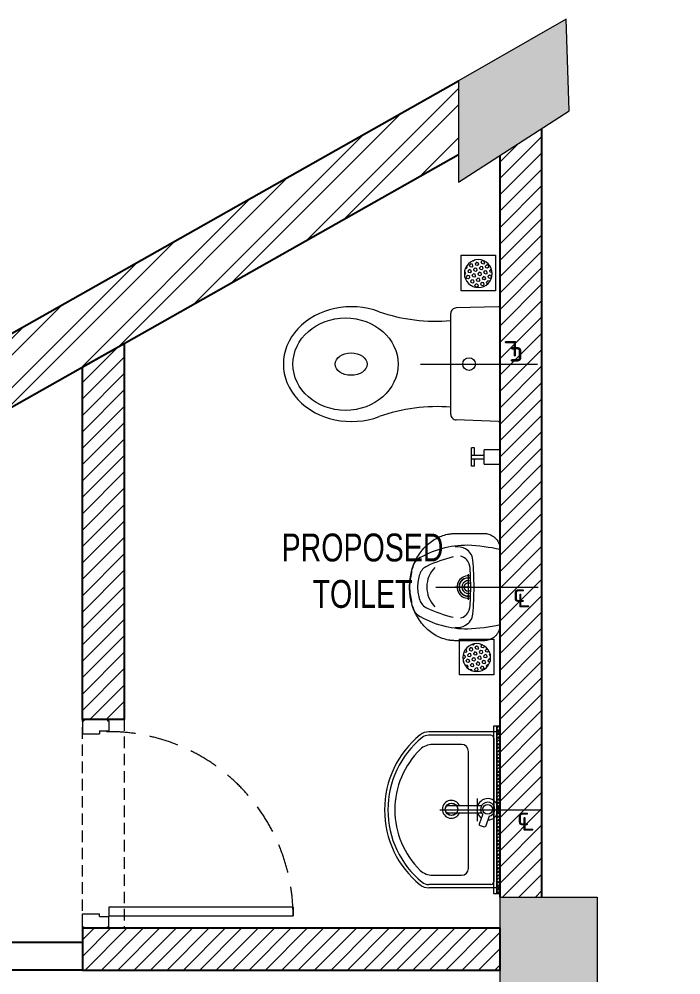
# Model space of a CAD drawing. Header units: feet. Extents: x 3163340 to 3169606, y -5539336 to -5517086.
# Drawn here: x 3167230 to 3169606, y -5520517 to -5517086 of the extents above; entities that cross this region are included whole.
import ezdxf

# ---------------------------------------------------------------- set-up
doc = ezdxf.new("R2010")
doc.units = ezdxf.units.FT
doc.header["$LTSCALE"] = 33
doc.header["$MEASUREMENT"] = 0
for name, pattern in [('a_p6_plan_L18$0$HIDDEN', [0.375, 0.25, -0.125]), ('CENTER', [2, 1.25, -0.25, 0.25, -0.25]), ('DOT2', [0.125, 0, -0.125]), ('HIDDEN', [9.524999999999995, 6.349999999999997, -3.174999999999998]), ('HIDDEN2', [4.7624999999999975, 3.174999999999998, -1.587499999999999])]:
    doc.linetypes.add(name, pattern=pattern)
for name, color, linetype, lineweight in [('A-COL', 243, 'Continuous', 9), ('centerline-toilets', 2, 'CENTER', 13), ('column hatch', 5, 'Continuous', 0), ('Door', 2, 'Continuous', 13), ('ele', 252, 'Continuous', 13), ('Fhitting', 152, 'Continuous', 30), ('LENS-DOOR', 34, 'Continuous', 20), ('LENS-PARTITION', 21, 'Continuous', 25), ('LENS-TEXT', 31, 'Continuous', 5), ('LENS_CURTAIN', 5, 'a_p6_plan_L18$0$HIDDEN', 9), ('LENS_DIMENSION', 193, 'Continuous', 0), ('LN-HATCH', 251, 'Continuous', 0), ('Mirror', 150, 'Continuous', 20), ('Panelling', 65, 'Continuous', 18), ('PARTITION', 22, 'Continuous', 30), ('Toilet', 5, 'Continuous', 9)]:
    doc.layers.add(name, color=color, linetype=linetype, lineweight=lineweight)
doc.layers.add('A-WALL', color=1, linetype='Continuous')
doc.styles.add('LK TXT', font='GILC____.TTF', dxfattribs={"height": 100})
doc.styles.get("Standard").update_dxf_attribs({"font": 'GILC____.TTF'})

# ---------------------------------------------------------------- blocks, each defined once
blk = doc.blocks.new('*U52')
at = {"layer": 'LENS-DOOR'}
for p, q in [((547491.5340860758, 1778573.7924707), (547491.5340860654, 1779235.250802659)), ((547522.7840860706, 1779235.250802672), (547491.5340860654, 1779235.250802659)), ((547522.7840860706, 1779235.250802672), (547522.7840860625, 1778573.792470713)), ((547452.4715860506, 1778573.792470734), (547488.929919404, 1778573.7924707)), ((547452.4715860599, 1778568.584137381), (547452.4715860506, 1778573.792470734)), ((547488.9299194126, 1778539.938304102), (547488.929919404, 1778573.7924707)), ((547522.7840860625, 1778573.792470713), (547491.5340860758, 1778573.7924707)), ((548192.0549194084, 1778573.792470735), (548155.5965860643, 1778573.792470727)), ((548155.5965860774, 1778539.938304124), (548155.5965860643, 1778573.792470727)), ((548192.0549194129, 1778568.584137382), (548192.0549194084, 1778573.792470735)), ((547447.2632527373, 1778568.584137381), (547452.4715860599, 1778568.584137381)), ((547447.263252747, 1778484.134138706), (547447.2632527373, 1778568.584137381)), ((547488.9299194126, 1778539.938304102), (547499.3465860788, 1778539.938304074)), ((547499.3465860634, 1778478.925805334), (547499.3465860788, 1778539.938304074)), ((548145.1799194077, 1778478.925805379), (548145.1799194067, 1778539.938304106)), ((548155.5965860774, 1778539.938304124), (548145.1799194067, 1778539.938304106)), ((548197.2632527284, 1778568.584137405), (548192.0549194129, 1778568.584137382)), ((548197.2632527498, 1778484.134138698), (548197.2632527284, 1778568.584137405)), ((547447.263252747, 1778484.134138706), (547452.4715860719, 1778484.134138706)), ((547452.4715860719, 1778478.925805353), (547452.4715860719, 1778484.134138706)), ((547452.4715860719, 1778478.925805353), (547499.3465860634, 1778478.925805334)), ((548192.0549194086, 1778478.925805388), (548145.1799194077, 1778478.925805379)), ((548192.0549194086, 1778478.925805388), (548192.0549194086, 1778484.134138698)), ((548197.2632527498, 1778484.134138698), (548192.0549194086, 1778484.134138698))]:
    blk.add_line(p, q, dxfattribs=at)
at = {"layer": 'LENS-DOOR', "color": 7, "linetype": 'HIDDEN2', "extrusion": (0, 0, -1)}
blk.add_ellipse((547491.5340860758, 1778573.7924707), major_axis=(661.4583333296116, 0.0034430872082032), ratio=0.9999999979146821, start_param=-1.570791121506941, end_param=0.0512086788949202, dxfattribs=at)
blk = doc.blocks.new('DLF-RSP-AR-CD-DWG-4DT-3113$0$X-TYPICAL TOILET UPPER FLOORS - 02$0$urinals')
at = {"layer": 'Toilet'}
for p, q in [((-4.5475e-12, -15.56661428403458), (-4.5475e-12, 8.286377168158651)), ((-46.09715475669872, -115.0000000000218), (46.09715475669327, -115.0000000000218)), ((-2.7285e-12, -105.4429753783333), (-2.7285e-12, -161.0971547567169))]:
    blk.add_line(p, q, dxfattribs=at)
blk.add_lwpolyline([(134.9999999999991, 0), (-134.9999999999991, 0, 0.0369487664006767), (-149.9999999999982, -116.1503670555612, 0.1380941034158666), (-99.77423321075003, -297.0872948749238, 0.2217213641091726), (-52.01775628641091, -317.8890631478586, 0.0626559245730378), (-8.49796933122e-05, -325.0000017671497, 0.0626559245730475), (52.01758632703338, -317.8890631478586, 0.2217207008690154), (99.77423321075003, -297.0872948749238, 0.1380941034158641), (149.9999999999982, -116.1503670555685, 0.0369487664006777)], format="xyb", close=True, dxfattribs=at)
for centre, radius, start, end in [((-94.27481093352071, -144.9234715912316), 47.11810289109449, 93.37081731520148, 154.4824387253665), ((3.245766915242711, -1238.155136518551), 1144.670244824663, 90.16246512528313, 95.02645179237909), ((-3.245766915251806, -1238.155136518551), 1144.670244824663, 84.9735482076209, 89.83753487471687), ((94.27481093351253, -144.9234715912316), 47.11810289109449, 25.51756127463352, 86.62918268479851), ((-90.95333014834432, -152.7329236622463), 53.77394921319929, 148.4868266886055, 188.6401109395215), ((-71.39627009237483, -149.8700101487557), 40.22765506777335, 106.7015627441882, 169.7250358418294), ((-50.51241933281471, -225.3451602337737), 118.5326152894133, 89.54541335481511, 105.8857460775884), ((-0.1277772639159593, -996.2166668547361), 890.7737006409425, 89.99178119205142, 93.18195442305822), ((-2.7285e-12, -115.0000000000218), 40, 167.4279671994436, 12.57203280055641), ((-2.7285e-12, -115.0000000000218), 33, 164.1813978616258, 15.81860213837415), ((-2.7285e-12, -115.0000000000218), 32, 163.604929760328, 16.39507023967201), ((-2.7285e-12, -115.0000000000218), 22.62135413059903, 155.6653304376655, 24.33466956233444), ((-2.7285e-12, -115.0000000000218), 14.7323792469192, 139.9108800322804, 40.08911996771955), ((0.1277772639068644, -996.2166668547361), 890.7737006409425, 86.81804557694178, 90.0082188079486), ((50.51241933280562, -225.3451602337737), 118.5326152894133, 74.1142539224116, 90.45458664518488), ((71.39627009236665, -149.8700101487557), 40.22765506777335, 10.27496415817055, 73.29843725581178), ((90.95333014833614, -152.7329236622463), 53.77394921319929, 351.3598890604785, 31.51317331139444), ((413.8982963433118, -38.37868533186702), 538.1616565584166, 193.993991329024, 204.5632062434074), ((-413.8982963433209, -38.37868533186702), 538.1616565584166, 335.4367937565926, 346.006008670976), ((-1.627792572718135, -165.2706388237202), 97.64476427368265, 224.9999999998895, 270.9551967833812), ((1.62779257270995, -165.2706388237202), 97.64476427368265, 269.0448032166188, 315.0000000001105), ((-30.08631462571975, -241.3059337647355), 50, 204.5632062434074, 250.460635897111), ((30.08631462571157, -241.3059337647355), 50, 289.539364102889, 335.4367937565926), ((-1.533770255527997, -160.8517433121305), 135.3705133602697, 250.460635897111, 270.6491845270783), ((1.533770255519812, -160.8517433121305), 135.3705133602697, 269.3508154729217, 289.539364102889)]:
    blk.add_arc(centre, radius, start, end, dxfattribs=at)
blk.add_open_spline([(135.0000000000218, 0), (105.3353530385498, 0), (75.67070607707728, 0), (-13.32323480733907, 2.274e-13), (-72.65252873028328, 2.274e-13), (-132.6900719520337, 2.274e-13), (-133.3983212508398, 2.274e-13), (-134.281768448908, 2.274e-13), (-134.4569663481699, 2.274e-13), (-134.747600608502, 2.274e-13), (-134.8630369695722, 2.274e-13), (-135.0060892340055, 2.274e-13), (-135.0064624712894, -1.193277512e-07), (-135.0170531848381, -2.2849590096e-06), (-135.0223488443722, -4.0993359107e-06), (-135.0382367304996, -1.1737902696e-05), (-135.0488298646186, -1.97575291168e-05), (-135.0806128910378, -5.26041751527e-05), (-135.1018064074043, -8.62189622239e-05), (-135.1654014043424, -0.0002222625089416), (-135.207817332803, -0.0003598904754654), (-135.3351225205075, -0.0009139553433215), (-135.4200691828771, -0.001471573562867), (-135.6751356392894, -0.0037122140454358), (-135.8454819154825, -0.005963027991811), (-136.3574010580367, -0.0150109124137998), (-136.6998544433754, -0.0241035279482276), (-137.7305242649482, -0.0607541935196423), (-138.4220536117127, -0.097686986413919), (-140.5080748643645, -0.2474448411821868), (-141.9140495439027, -0.3992694707415012), (-146.1615007839476, -1.02114614714037), (-149.0331357298746, -1.658535092420152), (-154.7518101202553, -3.41613828127015), (-157.5984620125504, -4.536659711778838), (-163.1465284251908, -7.264764980859354), (-165.8474082270705, -8.872454711613045), (-170.981741827156, -12.53873878342233), (-173.4146413081869, -14.5971666483058), (-177.906166885367, -19.08908202548741), (-179.9643754122968, -21.52215186033345), (-183.6301907623958, -26.65676477099555), (-185.2376312556147, -29.35775349851633), (-187.9652297344436, -34.90597265862334), (-189.0854937427912, -37.75266842165093), (-190.8425938294221, -43.47137026403243), (-191.4797371708415, -46.34298888964758), (-191.9919097605824, -49.84306461127676), (-192.077374217121, -50.50936302376794), (-192.2977468813131, -52.49991862553179), (-192.3966084331296, -53.81579509073117), (-192.4734941441805, -55.66879078878696), (-192.4883196677314, -56.21857700367218), (-192.496870256929, -56.88770939302139), (-192.4980415940107, -57.00997546670373), (-192.4992414002611, -57.19748434012058), (-192.4995479992234, -57.26283923326923), (-192.4998738983178, -57.37188175668461), (-192.4999546497274, -57.41559451898957), (-192.4999950294581, -57.47262341266742), (-192.4999998312229, -57.48595819937031), (-192.5000003243775, -57.52595679718206), (-192.4999999999782, -57.60927353243437), (-192.4999999999782, -57.72001920997377), (-192.4999999999782, -57.77539204874369), (-192.4999999999782, -57.94151056505302), (-192.4999999999782, -58.05225624259264), (-192.4999999999782, -58.38449327521129), (-192.4999999999782, -58.60598463029032), (-192.4999999999782, -59.27045869552739), (-192.4999999999782, -59.71344140568567), (-192.4999999999782, -61.04238953616004), (-192.4999999999782, -61.92835495647637), (-192.4999999999782, -64.58625121742534), (-192.4999999999782, -66.35818205805799), (-192.4999999999782, -71.67397457995594), (-192.4999999999782, -75.21783626122124), (-192.4999999999782, -85.84942130501715), (-192.4999999999782, -92.93714466754773), (-192.4999999999782, -114.2003147551393), (-192.4999999999782, -128.3757614802005), (-192.4999999999782, -146.0625065335298), (-192.4999999999782, -144.5738048617977), (-192.4999999999782, -149.2112419741259), (-192.4999999999782, -150.3373807581863), (-192.4999999999782, -153.7157971103672), (-192.4999999999782, -155.9680746784879), (-192.4999999999782, -158.5060066698138), (-192.4999999999782, -158.7916610930192), (-192.4999999999782, -159.2427020504906), (-192.4999999999782, -159.4080885847565), (-192.4999999999782, -159.6877588407215), (-192.4999999999782, -159.8020425624204), (-192.4999999999782, -159.9401879191086), (-192.4999999999782, -159.9640495540977), (-192.4999999999782, -160.0097689728666), (-192.499996421247, -160.0440525330155), (-192.4999643757641, -160.104952970559), (-192.4999385281542, -160.1354066471763), (-192.4998314906368, -160.2267780325826), (-192.4997208060357, -160.2877060969351), (-192.4992706129669, -160.4705315680455), (-192.4988129651545, -160.5924702530042), (-192.4969661832839, -160.9584502616815), (-192.4951032094926, -161.2026555415623), (-192.4876087275813, -161.9359178476325), (-192.4800716371877, -162.4256213779233), (-192.4497571986702, -163.8972417424418), (-192.4192763048381, -164.8816689491061), (-192.2963859407732, -167.8443601815493), (-192.1725217451708, -169.8320432125226), (-191.6702797904039, -175.8273667212115), (-191.1611082412308, -179.8674218867413), (-189.2689630843825, -190.9417939809036), (-187.5187975353817, -198.0301520545986), (-182.8335725814559, -212.1757821290298), (-179.8980525958225, -219.2325052385784), (-172.8234117350846, -233.0968568300414), (-168.6841000434473, -239.9037905012674), (-159.2549403987001, -253.0454586305236), (-153.9652371668557, -259.379470229105), (-142.3610169376685, -271.3688433516364), (-136.0469754966913, -277.0235842421638), (-122.5830627030569, -287.4852784505018), (-115.4339174138625, -292.2918274844595), (-100.5336337623292, -300.9411013099287), (-92.78333124286517, -304.7837051255591), (-76.93540386034736, -311.4502324650508), (-68.83856359988783, -314.2743166926488), (-52.54813771902468, -318.9094578767903), (-44.3551540822018, -320.7208905446411), (-28.09766422605981, -323.3885338293181), (-20.03351017174828, -324.2452316631242), (-9.424407998249535, -324.8186507928577), (-6.740670549843343, -324.9146929727227), (-2.541294352623708, -324.9908912051677), (-1.014315851566152, -325.0028880619856), (2.036791116084486, -324.9959492932932), (3.569827181100436, -324.9769325151441), (8.189732633019958, -324.8718838178048), (11.29743471029269, -324.7378363960885), (20.68934946575928, -324.1333461154121), (27.04290265062991, -323.4601654556735), (41.80139781238676, -321.2305755023596), (50.23999478411247, -319.4658943264186), (67.03734023472111, -314.8652250617469), (75.39541298363952, -312.0287856304914), (91.75936961286243, -305.2736148746307), (99.7643516501057, -301.3546813595407), (115.1434400448929, -292.4912148852103), (122.5165764177182, -287.5468142099547), (136.3756982075897, -276.758097672075), (142.8608430866302, -270.9142526187757), (154.7380516223206, -258.5122041911341), (160.1295767143733, -251.9547274426545), (169.6852635787454, -238.3524876585086), (173.8492842636328, -231.3085654467875), (180.8978067359608, -216.9779216659792), (183.7825645728694, -209.6919949490896), (188.3007156192507, -195.1140848347474), (189.9346737316168, -187.8227087036603), (191.1840609344508, -179.3163223890908), (191.3580380264129, -178.0039348904486), (191.8233173539161, -174.0784034933799), (192.057946061775, -171.4769170618926), (192.282645325045, -167.9054949954279), (192.3343052322775, -166.9187583098144), (192.4580821737554, -163.9678661429329), (192.4989909393634, -162.013038042752), (192.5000275633615, -159.9821342127634), (192.5000000000218, -159.9224785452215), (192.5000000000218, -159.79307529839), (192.5000000000218, -159.7283736749743), (192.5000000000218, -159.5342688047269), (192.5000000000218, -159.4048655578954), (192.5000000000218, -159.0166558174007), (192.5000000000218, -158.7578493237377), (192.5000000000218, -157.9814298427484), (192.5000000000218, -157.4638168554225), (192.5000000000218, -155.9109778934439), (192.5000000000218, -154.8757519187916), (192.5000000000218, -151.7700739948347), (192.5000000000218, -149.6996220455301), (192.5000000000218, -143.4882661976162), (192.5000000000218, -144.347362299007), (192.5000000000218, -131.9246506031793), (192.5000000000218, -123.642842805961), (192.5000000000218, -98.79741941430552), (192.5000000000218, -82.23380381986885), (192.5000000000218, -64.84578365063203), (192.5000000000218, -64.0213790758321), (192.5000000000218, -61.54816535143254), (192.5000000000218, -59.89935620183292), (192.5000000000218, -58.00998844622473), (192.5000000000218, -57.76942984021594), (192.5000000000218, -57.49274907784002), (192.499998838924, -57.47911258059002), (192.4999756668194, -57.44431269662868), (192.4999561805543, -57.4269094915121), (192.4998739944462, -57.37469011354438), (192.499787567282, -57.3398641780534), (192.4994331634852, -57.23534753620175), (192.4990700643893, -57.16561799409532), (192.4975985787632, -56.95627575957587), (192.4961080012763, -56.81650945311571), (192.4900940107291, -56.39661016926675), (192.4840282944246, -56.11587673401686), (192.4595555625769, -55.2713907425973), (192.4348721360084, -54.70535101709879), (192.3348933918678, -52.99906669626466), (192.2336529024164, -51.85063392816892), (191.8201097009723, -48.38130602370188), (191.3976066809859, -46.03606142272087), (190.0123624707134, -40.43900391265924), (188.9035838720251, -37.18247124511481), (186.0547772968666, -30.82026903956307), (184.3144513501752, -27.71555679796666), (180.2457153816676, -21.83694617079323), (177.9175711211701, -19.06409479178683), (172.7827831035551, -14.00634504821505), (169.9769390510123, -11.72221112323927), (164.0463850254914, -7.747615767943671), (160.9227285040119, -6.057372140880033), (154.5371660888572, -3.309309329362349), (151.2761959855666, -2.251153484609176), (144.7863564140075, -0.7410639178328893), (141.558048455473, -0.2884559583496866), (137.2641564939213, -0.0330454220411411), (136.1252210402749, 0), (135.0000000000218, 0)], degree=3, knots=[0, 0, 0, 0, 0.3296071884608014, 0.3296071884608014, 0.9888215653824044, 0.9888215653824044, 0.9966910020358062, 0.9966910020358062, 0.9986376453609405, 0.9986376453609405, 0.9999202715950525, 0.9999202715950525, 1.000227114965755, 1.000227114965755, 1.000533958336457, 1.000533958336457, 1.001147645077862, 1.001147645077862, 1.002375018560673, 1.002375018560673, 1.004829765526294, 1.004829765526294, 1.009739259457536, 1.009739259457536, 1.019558247320021, 1.019558247320021, 1.039196223044989, 1.039196223044989, 1.078472174494926, 1.078472174494926, 1.1570240773948, 1.1570240773948, 1.314127883194549, 1.314127883194549, 1.471231688994297, 1.471231688994297, 1.628335494794045, 1.628335494794045, 1.785439300593793, 1.785439300593793, 1.942543106393542, 1.942543106393542, 2.09964691219329, 2.09964691219329, 2.256750717993039, 2.256750717993039, 2.413854523792787, 2.413854523792787, 2.45094359105979, 2.45094359105979, 2.525121725593796, 2.525121725593796, 2.55664088826819, 2.55664088826819, 2.563698676682492, 2.563698676682492, 2.567478738951607, 2.567478738951607, 2.570009988159922, 2.570009988159922, 2.570782632421826, 2.570782632421826, 2.572327920945634, 2.572327920945634, 2.573873209469442, 2.573873209469442, 2.576963786517057, 2.576963786517057, 2.583144940612287, 2.583144940612287, 2.595507248802747, 2.595507248802747, 2.620231865183668, 2.620231865183668, 2.669681097945509, 2.669681097945509, 2.768579563469191, 2.768579563469191, 2.966376494516556, 2.966376494516556, 3.361970356611286, 3.361970356611286, 3.459960077400161, 3.459960077400161, 3.491387206257657, 3.491387206257657, 3.55424146397265, 3.55424146397265, 3.562213215317918, 3.562213215317918, 3.566828653483477, 3.566828653483477, 3.570017966647174, 3.570017966647174, 3.57068387273989, 3.57068387273989, 3.57129385740351, 3.57129385740351, 3.57190384206713, 3.57190384206713, 3.573123811394369, 3.573123811394369, 3.575563750048849, 3.575563750048849, 3.580443627357808, 3.580443627357808, 3.590203381975726, 3.590203381975726, 3.609722891211562, 3.609722891211562, 3.648761909683234, 3.648761909683234, 3.726839946626579, 3.726839946626579, 3.861362010243008, 3.861362010243008, 3.995884073859437, 3.995884073859437, 4.130406137475866, 4.130406137475866, 4.264928201092295, 4.264928201092295, 4.399450264708724, 4.399450264708724, 4.533972328325153, 4.533972328325153, 4.668494391941582, 4.668494391941582, 4.803016455558011, 4.803016455558011, 4.93753851917444, 4.93753851917444, 5.072060582790869, 5.072060582790869, 5.118026198867305, 5.118026198867305, 5.144558031518944, 5.144558031518944, 5.171089864170584, 5.171089864170584, 5.224153529473863, 5.224153529473863, 5.330280860080422, 5.330280860080422, 5.468862833682332, 5.468862833682332, 5.607444807284243, 5.607444807284243, 5.746026780886153, 5.746026780886153, 5.884608754488064, 5.884608754488064, 6.023190728089974, 6.023190728089974, 6.161772701691885, 6.161772701691885, 6.300354675293795, 6.300354675293795, 6.438936648895706, 6.438936648895706, 6.577518622497616, 6.577518622497616, 6.60287550622664, 6.60287550622664, 6.653589273684687, 6.653589273684687, 6.673028302144214, 6.673028302144214, 6.711906359063266, 6.711906359063266, 6.71371198576324, 6.71371198576324, 6.715517612463215, 6.715517612463215, 6.719128865863165, 6.719128865863165, 6.726351372663065, 6.726351372663065, 6.740796386262864, 6.740796386262864, 6.769686413462464, 6.769686413462464, 6.827466467861662, 6.827466467861662, 6.943026576660058, 6.943026576660058, 7.174146794256852, 7.174146794256852, 7.63638722945044, 7.63638722945044, 7.659393868747179, 7.659393868747179, 7.705407147340659, 7.705407147340659, 7.712120410764156, 7.712120410764156, 7.713128470941848, 7.713128470941848, 7.71413653111954, 7.71413653111954, 7.716152651474923, 7.716152651474923, 7.720184892185691, 7.720184892185691, 7.728249373607226, 7.728249373607226, 7.744378336450297, 7.744378336450297, 7.776636262136437, 7.776636262136437, 7.841152113508718, 7.841152113508718, 7.970183816253281, 7.970183816253281, 8.148440131053812, 8.148440131053812, 8.32669644585434, 8.32669644585434, 8.504952760654874, 8.504952760654874, 8.683209075455405, 8.683209075455405, 8.861465390255937, 8.861465390255937, 9.039721705056468, 9.039721705056468, 9.217978019857, 9.217978019857, 9.283185307179586, 9.283185307179586, 9.283185307179586, 9.283185307179586], dxfattribs=at)
blk = doc.blocks.new('jALI')
at = {"layer": 'Toilet', "ltscale": 5}
h = blk.add_hatch(dxfattribs=at)
h.set_pattern_fill('HEX', color=256, scale=50, angle=135, double=1)
h.set_pattern_definition([(135, (-344825.8629864738, 460708.1869492117), (-7.654655446197432, -7.65465544619743), [6.25, -12.5]), (255, (-344825.8629864738, 460708.1869492117), (10.4564537967226, -2.80179835052517), [6.25, -12.5]), (195, (-344830.2824038562, 460712.6063665941), (2.801798350525164, -10.4564537967226), [6.25, -12.5])])
edge = h.paths.add_edge_path()
edge.add_arc((-393187.5478222936, 163647.6289079433), 50, -90, 270)
blk.add_lwpolyline([(-393249.5478222936, 163581.8745342398), (-393125.5478222936, 163581.8745342398), (-393125.5478222936, 163709.3782789116), (-393249.5478222936, 163709.3782789116)], close=True, dxfattribs=at)
blk.add_circle((-393187.5478222936, 163647.6289079433), 50, dxfattribs=at)
blk = doc.blocks.new('Urinal')
at = {"layer": 'centerline-toilets', "linetype": 'HIDDEN', "ltscale": 10}
blk.add_line((0, 230.8758839690709), (0, -137.000001512235), dxfattribs=at)
at = {"layer": 'Fhitting', "lineweight": 0, "ltscale": 0.5, "rotation": 180}
blk.add_blockref('DLF-RSP-AR-CD-DWG-4DT-3113$0$X-TYPICAL TOILET UPPER FLOORS - 02$0$urinals', (0, -4.656613e-10), dxfattribs=at)
at = {"layer": 'Fhitting', "lineweight": 0, "ltscale": 0.5, "xscale": -1, "rotation": 90}
blk.add_blockref('jALI', (163394.4367869734, -393103.5478222946), dxfattribs=at)
at = {"layer": 'centerline-toilets', "linetype": 'DOT2', "insert": (-31.35624695965089, -69.03888236299099), "char_height": 75, "width": 495.826660318515, "attachment_point": 5, "rotation": 269.99999999999994}
blk.add_mtext('{\\fISOCPEUR|b0|i0|c0|p34;℄}', dxfattribs=at)
blk = doc.blocks.new('Wash Basin')
at = {"layer": 'PARTITION', "lineweight": 9}
h = blk.add_hatch(dxfattribs=at)
h.set_pattern_fill('ANSI38', color=256, scale=70, angle=989.9999999999998, style=0, double=1)
h.set_pattern_definition([(314.9999999999998, (-64.71346578747034, -33.324816188775), (6.187184335382297, 6.187184335382283), []), (44.99999999999993, (-64.71346578747034, -33.324816188775), (6.187184335382312, 18.56155300614686), [21.875, -13.125])])
h.paths.add_polyline_path([(300.0941287651658, -21.98777738679201), (-300.0941287651658, -22), (-300.0941287651658, -34), (300.0941287651658, -33.987777386792)])
at = {"layer": 'centerline-toilets', "linetype": 'HIDDEN', "ltscale": 10}
blk.add_line((0, -238.0678792903709), (0, 129.808006190935), dxfattribs=at)
at = {"layer": 'Mirror', "ltscale": 0.5}
blk.add_lwpolyline([(-300.0941287651658, -34), (-300.0941287651658, -46), (300.0941287651658, -46), (300.0941287651658, -34)], close=True, dxfattribs=at)
at = {"layer": 'Panelling', "lineweight": 9}
blk.add_lwpolyline([(-300.0941287651658, -22), (-300.0941287651658, -34), (300.0941287651658, -34), (300.0941287651658, -22)], close=True, dxfattribs=at)
at = {"layer": 'Toilet', "ltscale": 100}
for p, q in [((-280, -32.00000000058208), (-280, -278.3423135242919)), ((-270, -22.00000000058208), (270, -22.00000000058208)), ((280, -32.00000000058208), (280, -278.3423135242919)), ((-268, -55.00000000058207), (-268, -278.3423135242919)), ((-258, -45.00000000058207), (258, -45.00000000058207)), ((268, -55.00000000058207), (268, -278.3423135242919)), ((-14.75394256017171, -88.57836779823992), (-14.58294607303105, -207.8757586760221)), ((10.97367832274176, -207.8757587235195), (10.80268183583394, -88.55792254640254))]:
    blk.add_line(p, q, dxfattribs=at)
blk.add_lwpolyline([(23.11144540272653, -61.62355844548438), (57.69729334814474, -73.5425448747119, -0.4142135623700193), (61.41500012157485, -81.17003832559566), (57.50521344458684, -92.51523855014239, -0.4142135623687794), (49.87771999370306, -96.23294532380532), (16.08098082058132, -84.58590182231274)], format="xyb", dxfattribs=at)
blk.add_lwpolyline([(-235, -264.0271915069043, 0.1918964941694492), (-217.1874080155976, -308.7300831892808, 0.4202357661762754), (217.1874080155976, -308.7300831893172, 0.191896494169451), (235, -264.0271915069115), (235, -160.5000000005821, 0.4142135623730951), (210, -135.5000000005821), (-210, -135.5000000005821, 0.4142135623730951), (-235, -160.5000000005821)], format="xyb", close=True, dxfattribs=at)
blk.add_lwpolyline([(40.65695853624492, -103.2068005428882), (-41.09953799587674, -103.2068005428882)], dxfattribs=at)
for centre, radius in [((-1.975630321074277, -66.50000000058208), 17.5), ((-1.975630321074277, -196.7635957537459), 22.5)]:
    blk.add_circle(centre, radius, dxfattribs=at)
for centre, radius, start, end in [((-270, -32.00000000058208), 10, 90, 180), ((270, -32.00000000058208), 10, 0, 90), ((-258, -55.00000000058207), 10, 90, 180), ((258, -55.00000000058207), 10, 0, 90), ((-1.975630321074277, -197.065354476148), 32.14736256360053, 113.0897544120751, 66.24597926171971), ((-1.975630321074277, -196.7635957537459), 20.45924138120723, 128.0403438055863, 237.2899289984687), ((-1.975630321074277, -196.7635957537459), 20.45924138120723, 304.4732923270086, 50.73322655079215), ((-230, -278.3423135242919), 50, 180, 218.4460647329942), ((-230, -278.3423135242919), 38, 180, 218.4460647329942), ((0, -89.25957125263085), 335.7404287479508, 219.3129523468507, 320.6870476531492), ((230, -278.3423135242919), 38, 321.5539352670057, 0), ((230, -278.3423135242919), 50, 321.5539352670057, 0), ((0, -89.26318603751132), 347.736813963071, 219.2825773815098, 320.7174226184902)]:
    blk.add_arc(centre, radius, start, end, dxfattribs=at)
for centre, major_axis, ratio, start_param, end_param in [((-1.975630321074277, -66.50000000058208), (-0.0007244262846731, 38.33493659709939), 0.9999999997470119, 4.720493185551212, 9.081981632517541), ((-1.975630321074277, -66.50000000058208), (-0.161652407392657, -25.55611315046938), 0.9999999997364025, 1.769108159146172, 7.074098355705205), ((-1.975630321074277, -66.50000000058208), (-0.0007244262846731, 38.33493659709939), 0.9999999997470119, 3.484555387064545, 4.08357603994855), ((-1.80463387700729, -207.8757586997708), (-9.035631208577575, 9.035631208577575), 0.9999999999964067, 0.7853981615407268, 3.926990815130519)]:
    blk.add_ellipse(centre, major_axis=major_axis, ratio=ratio, start_param=start_param, end_param=end_param, dxfattribs=at)
at = {"layer": 'centerline-toilets', "linetype": 'DOT2', "insert": (33.33187728072517, 61.84688704169094), "char_height": 75, "width": 495.826660318515, "attachment_point": 5, "rotation": 90}
blk.add_mtext('{\\fISOCPEUR|b0|i0|c0|p34;℄}', dxfattribs=at)
blk = doc.blocks.new('A$Cd4c29eb0')
at = {"layer": 'column hatch'}
h = blk.add_hatch(color=8, dxfattribs=at)
h.dxf.hatch_style = 1
h.paths.add_polyline_path([(6266, 600), (6266, 891), (6036, 891), (6036, 961), (5563, 961), (5563, 871), (5330, 871), (5330, 600)])
h.paths.add_polyline_path([(496, 600), (496, 928), (0, 928), (0, 600)])
h.paths.add_polyline_path([(230, 3489), (310, 3489), (310, 3975), (250, 3975), (0, 3975), (0, 3489)])
h.paths.add_polyline_path([(310, 6132), (310, 6618), (0, 6618), (0, 6132)])
h.paths.add_polyline_path([(345, 12143), (345, 12632), (0, 12632), (0, 12143)])
h.paths.add_polyline_path([(355, 18576), (355, 18965.02526698261), (0, 18965.02526698261), (0, 18576)])
h.paths.add_polyline_path([(5965, 18615), (5965, 19098), (5617, 19098), (5617, 18615)])
h.paths.add_polyline_path([(5865.447014041245, 21920.99579142779), (5854.218294806778, 22250.56337634847), (5467.931985257194, 22028.90002438985), (5467.931985257194, 21664.7294342909)])
h.paths.add_polyline_path([(5983, 12214), (5983, 12705), (5653, 12705), (5653, 12214)])
h.paths.add_polyline_path([(6014, 6150), (6014, 6635), (5674, 6635), (5674, 6150)])
at = {"layer": 'LN-HATCH'}
h = blk.add_hatch(dxfattribs=at)
h.set_pattern_fill('ANSI32', color=256, scale=333, angle=180)
h.set_pattern_definition([(225, (-9279711.251127008, 5293179.774626577), (88.29995930067012, -88.29995930067015), []), (225, (-9279770.117766444, 5293179.774626577), (88.29995930067012, -88.29995930067015), [])])
h.paths.add_polyline_path([(275, 12632), (275, 18576), (0, 18576), (0, 12632)])
h.paths.add_polyline_path([(265, 6618), (265, 12143), (0, 12143), (0, 6618)])
h.paths.add_polyline_path([(250, 3975), (250, 6132), (0, 6132), (0, 3975)])
h.paths.add_polyline_path([(230, 928), (230, 3489), (0, 3489), (0, 928)])
h.paths.add_polyline_path([(5467.931985257194, 21764.7294342909), (5467.931985257194, 22028.90002438985), (45, 18965.02526698261), (355, 18965.02526698261), (355, 18876)])
h = blk.add_hatch(dxfattribs=at)
h.set_pattern_fill('ANSI31', color=256, scale=333, angle=180)
h.set_pattern_definition([(225, (-9279711.251127008, 5293179.774626577), (29.43331976689004, -29.43331976689005), [])])
h.paths.add_polyline_path([(5767, 19098), (5767, 21857.52986980789), (5617, 21760.82924017869), (5617, 19098)])
h.paths.add_polyline_path([(5653, 12705), (5767, 12705), (5767, 18615), (5617, 18615), (5617, 2176), (5767, 2176), (5767, 6150), (5674, 6150), (5674, 6635), (5767, 6635), (5767, 12214), (5653, 12214)])
h = blk.add_hatch(dxfattribs=at)
h.set_pattern_fill('ANSI31', color=256, scale=333, angle=180)
h.set_pattern_definition([(225, (3986.912502631545, 13448.87555695884), (29.43331976689004, -29.43331976689005), [])])
h.paths.add_polyline_path([(4267, 19736.2209807476), (4117, 19736.2209807476), (4117, 21001.47324375559), (4267, 21086.22098074744)])
h.paths.add_polyline_path([(4116.999999999534, 18986.2209807476), (4117, 18836.22098074667), (5617, 18836.2209807476), (5617, 18986.2209807476)])
at = {"layer": 'A-COL'}
blk.add_lwpolyline([(5467.931985257194, 22028.90002438798), (5467.931985257194, 21664.7294342909), (5865.447014041245, 21920.99579142779), (5854.218294806778, 22250.56337634847), (5467.931985257194, 22028.90002438985)], dxfattribs=at)
blk.add_lwpolyline([(5617, 18615), (5617, 19098), (5965, 19098), (5965, 18615)], close=True, dxfattribs=at)
at = {"layer": 'A-WALL'}
for p, q in [((45, 18965.02526698261), (5467.931985257194, 22028.90002438985)), ((5767, 19098), (5767, 21857.52986980789)), ((355, 18876), (5467.93198525533, 21764.7294342909)), ((5617, 19098), (5617, 21760.82924017869))]:
    blk.add_line(p, q, dxfattribs=at)
for points in [[(4267, 19736.2209807476), (4117, 19736.2209807476), (4117, 21001.47324375559), (4267, 21086.22098074791)], [(4117, 18836.2209807476), (5617, 18836.2209807476), (5617, 18986.2209807476), (4117, 18986.2209807476)]]:
    blk.add_lwpolyline(points, close=True, dxfattribs=at)
at = {"layer": 'centerline-toilets', "linetype": 'HIDDEN', "ltscale": 10}
blk.add_line((5330.704161729197, 21011.64931114111), (5751.685332540422, 21011.64931114111), dxfattribs=at)
at = {"layer": 'LENS_CURTAIN', "ltscale": 5}
blk.add_lwpolyline([(4117, 18986.2209807476), (4117, 19736.2209807476), (4267, 19736.2209807476), (4267, 18986.2209807476)], close=True, dxfattribs=at)
at = {"layer": 'Toilet'}
for p, q in [((5611.073998183478, 21217.42184314504), (5459.766976981423, 21213.36539490428)), ((5617, 21211.70370611735), (5617, 20811.59491616487)), ((5440.184721691068, 20831.05656972062), (5440.184721691068, 21194.20545403753)), ((5611.073998183478, 20805.87677913718), (5459.766976981423, 20811.89662885387))]:
    blk.add_line(p, q, dxfattribs=at)
at = {"layer": 'Toilet', "ltscale": 100}
for p, q in [((5514.007912537548, 20645.56317182072), (5514.007912537548, 20711.34100629762)), ((5525.451477811206, 20711.34100629762), (5514.007912537548, 20711.34100629762)), ((5525.451477811206, 20685.31822822336), (5525.451477811206, 20711.34100629762)), ((5617.000000000466, 20704.47486713343), (5559.782173632179, 20704.47486713343)), ((5559.782173632179, 20652.42931098491), (5559.782173632179, 20704.47486713343)), ((5617.000000000466, 20652.42931098491), (5617.000000000466, 20704.47486713343)), ((5514.007912537548, 20685.31822822336), (5559.782173632179, 20685.31822822336)), ((5514.007912537548, 20671.58594989497), (5559.782173632179, 20671.58594989497)), ((5525.451477811206, 20645.56317182072), (5525.451477811206, 20671.58594989497)), ((5525.451477811206, 20645.56317182072), (5514.007912537548, 20645.56317182072)), ((5559.782173632179, 20652.42931098491), (5617.000000000466, 20652.42931098491))]:
    blk.add_line(p, q, dxfattribs=at)
at = {"layer": 'Toilet'}
blk.add_circle((5505.432376489975, 21011.93502457813), 22.88713054731489, dxfattribs=at)
for centre, radius, start, end in [((5459.464762725402, 21194.08736090642), 19.28040269973926, 89.10186986326664, 179.6490591642747), ((5611.278217363171, 21211.70370611735), 5.721782636828721, 0, 92.04540848507814), ((5385.91803024942, 21788.07452489901), 622.2680866278018, 250.9381369408122, 275.0029996737711), ((5390.600915526505, 20235.6164267296), 623.443282719641, 85.43832379271048, 109.4804109620895), ((5459.464762725402, 20831.17466285173), 19.28040269973926, 180.3509408357253, 270.8981301367334), ((5611.278217363171, 20811.59491616487), 5.721782636828721, 267.9545915149218, 0)]:
    blk.add_arc(centre, radius, start, end, dxfattribs=at)
for centre, major_axis, ratio, start_param, end_param in [((5083.466234954074, 21011.64931114111), (244.6286735628218, 1.386e-13), 0.8420279271674843, 7.436325980537995, 11.41322994100081), ((5081.932663946878, 21011.64931114111), (57.21782636828722, 3.24e-14), 0.7, 1.570796326794896, 7.853981633974482)]:
    blk.add_ellipse(centre, major_axis=major_axis, ratio=ratio, start_param=start_param, end_param=end_param, dxfattribs=at)
blk.add_ellipse((5061.987084227614, 21011.64931114111), major_axis=(188.8188270153478, 1.07e-13), ratio=0.8787878787878787, dxfattribs=at)
at = {"layer": 'Door', "xscale": -1, "rotation": 270}
blk.add_blockref('*U52', (-1774361.546338685, -528461.0422719913), dxfattribs=at)
at = {"layer": 'ele', "color": 0, "lineweight": -2}
for name, p, rotation in [('Urinal', (5616.999999999535, 20211.2209807476), 89.9999999998287), ('Wash Basin', (5639, 19411.2209807476), 270)]:
    blk.add_blockref(name, p, dxfattribs=dict(at, rotation=rotation))
at = {"layer": 'Fhitting', "lineweight": 0, "ltscale": 0.5, "xscale": -1, "rotation": 180}
blk.add_blockref('jALI', (398726.1750712172, 184984.5238453755), dxfattribs=at)
at = {"layer": 'centerline-toilets', "linetype": 'DOT2', "insert": (5673.913582234643, 21047.53203702346), "char_height": 85.82673955243082, "width": 567.4024751774505, "attachment_point": 5, "rotation": 180.00000000000003}
blk.add_mtext('{\\fISOCPEUR|b0|i0|c0|p34;℄}', dxfattribs=at)

msp = doc.modelspace()

# ---------------------------------------------------------------- linework, layer by layer
at = {"layer": 'LENS-PARTITION'}
msp.add_lwpolyline([(3166456.533487211, -5520399.895879068), (3167456.533487211, -5520399.895879068), (3167456.533487211, -5520499.895879067), (3166456.533487211, -5520499.895879067)], close=True, dxfattribs=at)

# ---------------------------------------------------------------- block references
at = {"layer": 'LENS_DIMENSION'}
msp.add_blockref('A$Cd4c29eb0', (3163339.533487211, -5539336.116859815), dxfattribs=at)

# ---------------------------------------------------------------- texts
at = {"layer": 'LENS-TEXT', "color": 0, "linetype": 'Continuous', "ltscale": 3, "insert": (3168462.546967595, -5519066.852404259), "char_height": 100, "attachment_point": 5, "style": 'LK TXT'}
msp.add_mtext_dynamic_manual_height_columns('PROPOSED TOILET', width=783.9636358173434, gutter_width=0.9999999999999992, heights=[0], dxfattribs=at)

doc.saveas('drawing.dxf')
